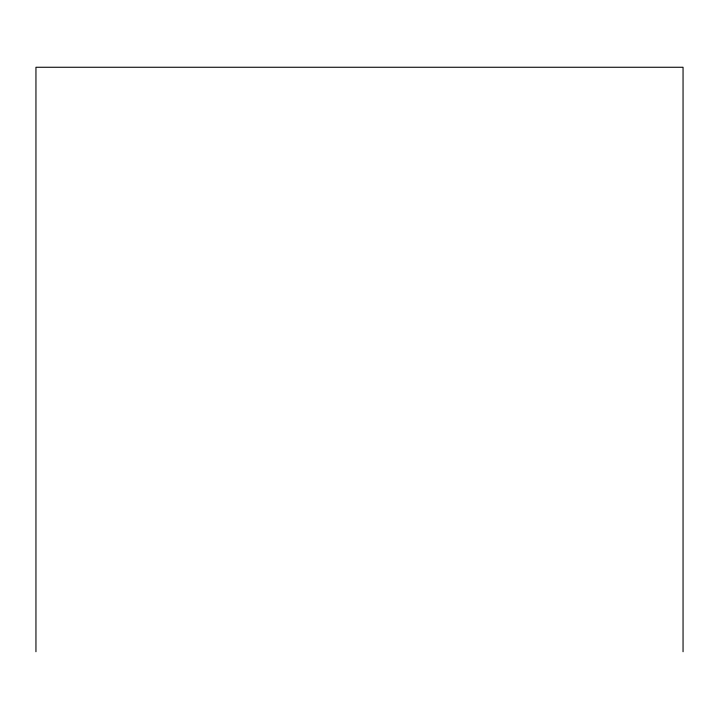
<?xml version="1.0" encoding="UTF-8"?>
<svg xmlns="http://www.w3.org/2000/svg" width="719" height="719" viewBox="0 0 719 719"><rect width="100%" height="100%" fill="white"/><g stroke="black" fill="none" stroke-linecap="round" stroke-linejoin="round"><path stroke-width="1.08" d="M683.05 651.738L683.05 67.262L35.95 67.262L35.95 651.738"/></g></svg>
